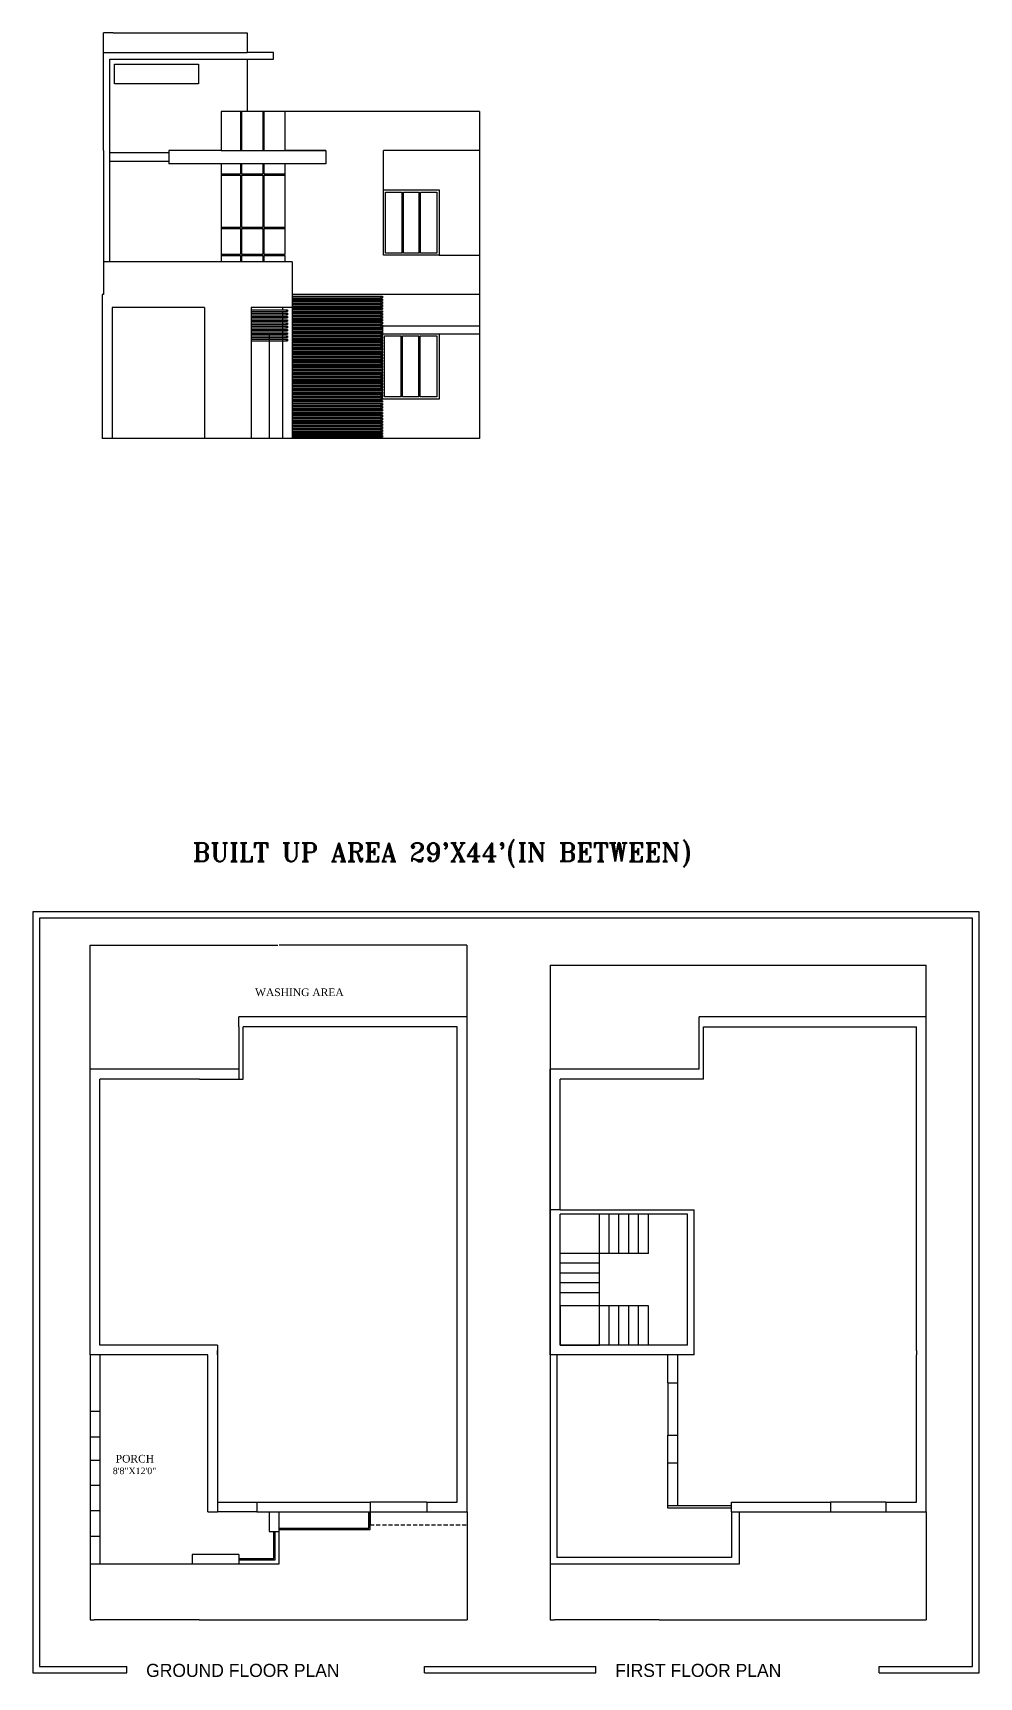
# Model space of a CAD drawing. Header units: inches. Extents: x 294 to 3338, y 216 to 2672.
# Drawn here: x 294 to 1163, y 216 to 1724 of the extents above; entities that cross this region are included whole.
import ezdxf

# ---------------------------------------------------------------- set-up
doc = ezdxf.new("R2010")
doc.units = ezdxf.units.IN
doc.header["$PDMODE"] = 35
doc.linetypes.add('HIDDEN2', pattern=[0.1875, 0.125, -0.0625])
doc.styles.get("Standard").update_dxf_attribs({"font": 'arial.ttf'})
doc.dimstyles.get("Standard").update_dxf_attribs({"dimtxt": 0.18, "dimasz": 0.18, "dimexe": 0.18, "dimexo": 0.0625, "dimgap": 0.09, "dimtad": 0, "dimtih": 1, "dimtoh": 1, "dimdec": 4, "dimzin": 0, "dimdsep": 46, "dimtxsty": 'Standard', "dimcen": 0.09, "dimadec": 0, "dimazin": 0, "dimtfac": 1, "dimtdec": 4, "dimtofl": 0, "dimtmove": 0, "dimatfit": 3, "dimfxl": 1, "dimtolj": 1, "dimtzin": 0, "dimarcsym": 0})

# ---------------------------------------------------------------- blocks, each defined once
blk = doc.blocks.new('*D4')
at = {"color": 0, "lineweight": -2, "transparency": 16777216}
for p, q in [((346.7, 773.3), (346.7, 887.2)), ((346.9, 887), (519.1, 887)), ((692.5, 887), (520.3, 887)), ((692.7, 868.9), (692.7, 887.2))]:
    blk.add_line(p, q, dxfattribs=at)
at = {"color": 0, "transparency": 16777216}
for points in [[(346.9, 887.1), (346.9, 887), (346.7, 887)], [(692.5, 887.1), (692.5, 887), (692.7, 887)]]:
    blk.add_solid(points, dxfattribs=at)
at = {"layer": 'Defpoints', "color": 0, "transparency": 16777216}
for p in [(346.7, 887), (692.7, 868.9), (346.7, 773.3)]:
    blk.add_point(p, dxfattribs=at)
at = {"color": 0, "transparency": 16777216, "insert": (519.7, 887), "char_height": 0.18, "attachment_point": 5}
blk.add_mtext('\\A1;346.0000', dxfattribs=at)

msp = doc.modelspace()

# ---------------------------------------------------------------- linework, layer by layer
for p, q in [((358.91006, 1616.02566), (358.91006, 1724.02566)), ((367.91006, 1724.02566), (358.91006, 1724.02566)), ((367.91006, 1724.02566), (490.91006, 1724.02566)), ((490.91006, 1724.02566), (490.91006, 1706.02566)), ((358.91006, 1706.02566), (490.91006, 1706.02566)), ((514.91006, 1706.02566), (490.91006, 1706.02566)), ((514.91006, 1700.02566), (514.91006, 1706.02566)), ((364.91006, 1514.02566), (364.91006, 1700.02566)), ((364.91006, 1700.02566), (490.91006, 1700.02566)), ((490.91006, 1700.02566), (514.91006, 1700.02566)), ((490.91006, 1700.02566), (490.91006, 1652.02566)), ((466.91006, 1652.02566), (466.91006, 1616.02566)), ((703.91006, 1652.02566), (466.91006, 1652.02566)), ((484.66163, 1652.02566), (484.66163, 1616.02566)), ((485.56859, 1652.02566), (485.56859, 1616.02566)), ((505.28306, 1652.02566), (505.28306, 1616.02566)), ((506.27808, 1652.02566), (506.27808, 1616.02566)), ((525.2829, 1652.02566), (525.2829, 1616.02566)), ((703.91006, 1652.02566), (703.91006, 1484.02566)), ((358.91006, 1616.02566), (358.91006, 1514.02566)), ((418.91006, 1614.02566), (364.91006, 1614.02566)), ((466.91006, 1616.02566), (418.91006, 1616.02566)), ((418.91006, 1616.02566), (418.91006, 1604.02566)), ((466.91006, 1616.02566), (562.91006, 1616.02566)), ((562.91006, 1616.02566), (525.2829, 1616.02566)), ((562.91006, 1616.02566), (562.91006, 1604.02566)), ((703.91006, 1616.02566), (615.91006, 1616.02566)), ((615.91006, 1580.02566), (615.91006, 1616.02566)), ((418.91006, 1606.02566), (364.91006, 1606.02566)), ((466.91006, 1604.02566), (418.91006, 1604.02566)), ((562.91006, 1604.02566), (466.91006, 1604.02566)), ((466.91006, 1604.02566), (466.91006, 1521.02566)), ((484.66163, 1604.02566), (484.66163, 1594.5846)), ((485.56859, 1604.02566), (485.56859, 1594.5846)), ((505.28306, 1604.02566), (505.28306, 1594.5846)), ((506.27808, 1604.02566), (506.27808, 1594.5846)), ((525.2829, 1604.02566), (525.2829, 1521.02566)), ((466.91006, 1594.5846), (484.66163, 1594.5846)), ((466.91006, 1593.42949), (484.66163, 1593.42949)), ((484.66163, 1593.42949), (484.66163, 1545.68285)), ((485.56859, 1594.5846), (505.28306, 1594.5846)), ((485.56859, 1593.42949), (505.28306, 1593.42949)), ((485.56859, 1593.42949), (485.56859, 1545.68285)), ((505.28306, 1593.42949), (505.28306, 1545.68285)), ((506.27808, 1594.5846), (525.2829, 1594.5846)), ((506.27808, 1593.42949), (506.27808, 1545.68285)), ((506.27808, 1593.42949), (525.2829, 1593.42949)), ((617.91006, 1578.02566), (632.97673, 1578.02566)), ((617.91006, 1522.02566), (617.91006, 1578.02566)), ((632.97673, 1522.02566), (632.97673, 1578.02566)), ((634.17673, 1522.02566), (634.17673, 1578.02566)), ((634.17673, 1578.02566), (648.64339, 1578.02566)), ((648.64339, 1522.02566), (648.64339, 1578.02566)), ((649.84339, 1522.02566), (649.84339, 1578.02566)), ((649.84339, 1578.02566), (664.91006, 1578.02566)), ((664.91006, 1578.02566), (664.91006, 1522.02566)), ((466.91006, 1545.68285), (484.66163, 1545.68285)), ((466.91006, 1544.52774), (484.66163, 1544.52774)), ((484.66163, 1544.52774), (484.66163, 1521.02566)), ((485.56859, 1545.68285), (505.28306, 1545.68285)), ((485.56859, 1544.52774), (505.28306, 1544.52774)), ((485.56859, 1544.52774), (485.56859, 1521.02566)), ((505.28306, 1544.52774), (505.28306, 1521.02566)), ((506.27808, 1545.68285), (525.2829, 1545.68285)), ((506.27808, 1544.52774), (525.2829, 1544.52774)), ((506.27808, 1544.52774), (506.27808, 1521.02566)), ((358.91006, 1518.02566), (358.91006, 1484.02566)), ((532.2829, 1514.02566), (358.91006, 1514.02566)), ((466.91006, 1521.02566), (466.91006, 1519.75764)), ((466.91006, 1521.02566), (484.66163, 1521.02566)), ((466.91006, 1519.75764), (466.91006, 1514.02566)), ((466.91006, 1519.75764), (484.66163, 1519.75764)), ((484.66163, 1519.75764), (484.66163, 1514.02566)), ((485.56859, 1521.02566), (505.28306, 1521.02566)), ((485.56859, 1519.75764), (485.56859, 1514.02566)), ((485.56859, 1519.75764), (505.28306, 1519.75764)), ((505.28306, 1519.75764), (505.28306, 1514.02566)), ((506.27808, 1521.02566), (525.2829, 1521.02566)), ((506.27808, 1519.75764), (506.27808, 1514.02566)), ((506.27808, 1519.75764), (525.2829, 1519.75764)), ((525.2829, 1519.75764), (525.2829, 1521.02566)), ((525.2829, 1519.75764), (525.2829, 1514.02566)), ((525.2829, 1518.02566), (525.2829, 1514.02566)), ((532.2829, 1514.02566), (532.2829, 1472.02566)), ((632.97673, 1522.02566), (617.91006, 1522.02566)), ((648.64339, 1522.02566), (634.17673, 1522.02566)), ((664.91006, 1522.02566), (649.84339, 1522.02566)), ((666.91006, 1520.02566), (703.91006, 1520.02566)), ((357.91006, 1484.02566), (357.91006, 1352.02566)), ((358.91006, 1484.02566), (357.91006, 1484.02566)), ((703.91006, 1484.02566), (532.2829, 1484.02566)), ((703.91006, 1484.02566), (532.2829, 1484.02566)), ((532.2829, 1482.51309), (614.91006, 1482.51309)), ((532.2829, 1481.1001), (614.91006, 1481.1001)), ((532.2829, 1479.84801), (614.91006, 1479.84801)), ((532.2829, 1478.43501), (614.91006, 1478.43501)), ((613.58783, 1482.51309), (613.58783, 1481.1001)), ((613.58783, 1479.84801), (613.58783, 1478.43501)), ((614.91006, 1482.51309), (614.91006, 1481.1001)), ((614.91006, 1479.84801), (614.91006, 1478.43501)), ((703.91006, 1484.02566), (703.91006, 1352.02566)), ((366.91006, 1472.02566), (366.91006, 1352.02566)), ((451.75299, 1472.02566), (366.91006, 1472.02566)), ((451.75299, 1472.02566), (451.75299, 1352.02566)), ((494.45967, 1472.02566), (494.45967, 1352.02566)), ((532.2829, 1472.02566), (494.45967, 1472.02566)), ((494.45967, 1469.84078), (527.95164, 1469.84078)), ((494.45967, 1468.42778), (527.95164, 1468.42778)), ((494.45967, 1466.86455), (527.95164, 1466.86455)), ((494.45967, 1465.45155), (527.95164, 1465.45155)), ((494.45967, 1463.88832), (527.95164, 1463.88832)), ((523.2829, 1472.02566), (523.2829, 1469.84078)), ((523.2829, 1468.42778), (523.2829, 1352.02566)), ((526.62941, 1469.84078), (526.62941, 1468.42778)), ((526.62941, 1466.86455), (526.62941, 1465.45155)), ((526.62941, 1463.88832), (526.62941, 1462.47532)), ((527.95164, 1469.84078), (527.95164, 1468.42778)), ((527.95164, 1466.86455), (527.95164, 1465.45155)), ((527.95164, 1463.88832), (527.95164, 1462.47532)), ((532.2829, 1477.18292), (614.91006, 1477.18292)), ((532.2829, 1475.76992), (614.91006, 1475.76992)), ((532.2829, 1474.51783), (614.91006, 1474.51783)), ((532.2829, 1473.10484), (614.91006, 1473.10484)), ((532.2829, 1472.02566), (532.2829, 1352.02566)), ((532.2829, 1471.85274), (614.91006, 1471.85274)), ((532.2829, 1470.43975), (614.91006, 1470.43975)), ((532.2829, 1469.18765), (614.91006, 1469.18765)), ((532.2829, 1467.77466), (614.91006, 1467.77466)), ((532.2829, 1466.52257), (614.91006, 1466.52257)), ((532.2829, 1465.10957), (614.91006, 1465.10957)), ((532.2829, 1463.85748), (614.91006, 1463.85748)), ((613.58783, 1477.18292), (613.58783, 1475.76992)), ((613.58783, 1474.51783), (613.58783, 1473.10484)), ((613.58783, 1471.85274), (613.58783, 1470.43975)), ((613.58783, 1469.18765), (613.58783, 1467.77466)), ((613.58783, 1466.52257), (613.58783, 1465.10957)), ((613.58783, 1463.85748), (613.58783, 1462.44448)), ((614.91006, 1477.18292), (614.91006, 1475.76992)), ((614.91006, 1474.51783), (614.91006, 1473.10484)), ((614.91006, 1471.85274), (614.91006, 1470.43975)), ((614.91006, 1469.18765), (614.91006, 1467.77466)), ((614.91006, 1466.52257), (614.91006, 1465.10957)), ((614.91006, 1463.85748), (614.91006, 1462.44448)), ((494.45967, 1462.47532), (527.95164, 1462.47532)), ((494.45967, 1460.91209), (527.95164, 1460.91209)), ((494.45967, 1459.49909), (527.95164, 1459.49909)), ((494.45967, 1457.93586), (527.95164, 1457.93586)), ((494.45967, 1456.52286), (527.95164, 1456.52286)), ((494.45967, 1454.95963), (527.95164, 1454.95963)), ((494.45967, 1453.54663), (527.95164, 1453.54663)), ((494.45967, 1451.9834), (527.95164, 1451.9834)), ((494.45967, 1450.5704), (527.95164, 1450.5704)), ((494.45967, 1449.00717), (527.95164, 1449.00717)), ((510.91006, 1448.02566), (494.45967, 1448.02566)), ((510.91006, 1448.02566), (510.91006, 1352.02566)), ((510.91006, 1448.02566), (510.91006, 1352.02566)), ((526.62941, 1460.91209), (526.62941, 1459.49909)), ((526.62941, 1457.93586), (526.62941, 1456.52286)), ((526.62941, 1454.95963), (526.62941, 1453.54663)), ((526.62941, 1451.9834), (526.62941, 1450.5704)), ((526.62941, 1449.00717), (526.62941, 1447.59417)), ((527.95164, 1460.91209), (527.95164, 1459.49909)), ((527.95164, 1457.93586), (527.95164, 1456.52286)), ((527.95164, 1454.95963), (527.95164, 1453.54663)), ((527.95164, 1451.9834), (527.95164, 1450.5704)), ((527.95164, 1449.00717), (527.95164, 1447.59417)), ((532.2829, 1462.44448), (614.91006, 1462.44448)), ((532.2829, 1461.19239), (614.91006, 1461.19239)), ((532.2829, 1459.7794), (614.91006, 1459.7794)), ((532.2829, 1458.5273), (614.91006, 1458.5273)), ((532.2829, 1457.11431), (614.91006, 1457.11431)), ((532.2829, 1455.86222), (614.91006, 1455.86222)), ((532.2829, 1454.44922), (614.91006, 1454.44922)), ((532.2829, 1453.19713), (614.91006, 1453.19713)), ((532.2829, 1451.78413), (614.91006, 1451.78413)), ((532.2829, 1450.53204), (614.91006, 1450.53204)), ((532.2829, 1449.11904), (614.91006, 1449.11904)), ((613.58783, 1461.19239), (613.58783, 1459.7794)), ((613.58783, 1458.5273), (613.58783, 1457.11431)), ((613.58783, 1455.86222), (613.58783, 1454.44922)), ((613.58783, 1453.19713), (613.58783, 1451.78413)), ((613.58783, 1450.53204), (613.58783, 1449.11904)), ((614.91006, 1461.19239), (614.91006, 1459.7794)), ((614.91006, 1458.5273), (614.91006, 1457.11431)), ((614.91006, 1455.86222), (614.91006, 1454.44922)), ((703.91006, 1455.07306), (614.91006, 1455.07306)), ((614.91006, 1455.07306), (614.91006, 1448.02566)), ((614.91006, 1453.19713), (614.91006, 1451.78413)), ((614.91006, 1450.53204), (614.91006, 1449.11904)), ((614.91006, 1448.02566), (703.91006, 1448.02566)), ((494.45967, 1447.59417), (527.95164, 1447.59417)), ((494.45967, 1446.03094), (527.95164, 1446.03094)), ((494.45967, 1444.61794), (527.95164, 1444.61794)), ((494.45967, 1443.05471), (527.95164, 1443.05471)), ((494.45967, 1441.64171), (527.95164, 1441.64171)), ((526.62941, 1446.03094), (526.62941, 1444.61794)), ((526.62941, 1443.05471), (526.62941, 1441.64171)), ((527.95164, 1446.03094), (527.95164, 1444.61794)), ((527.95164, 1443.05471), (527.95164, 1441.64171)), ((532.2829, 1447.86695), (614.91006, 1447.86695)), ((532.2829, 1446.45396), (614.91006, 1446.45396)), ((532.2829, 1445.20186), (614.91006, 1445.20186)), ((532.2829, 1443.78887), (614.91006, 1443.78887)), ((532.2829, 1442.53678), (614.91006, 1442.53678)), ((532.2829, 1441.12378), (614.91006, 1441.12378)), ((532.2829, 1439.87169), (614.91006, 1439.87169)), ((532.2829, 1438.45869), (614.91006, 1438.45869)), ((532.2829, 1437.2066), (614.91006, 1437.2066)), ((532.2829, 1435.79361), (614.91006, 1435.79361)), ((532.2829, 1434.54151), (614.91006, 1434.54151)), ((532.2829, 1433.12852), (614.91006, 1433.12852)), ((613.58783, 1447.86695), (613.58783, 1446.45396)), ((613.58783, 1445.20186), (613.58783, 1443.78887)), ((613.58783, 1442.53678), (613.58783, 1441.12378)), ((613.58783, 1439.87169), (613.58783, 1438.45869)), ((613.58783, 1437.2066), (613.58783, 1435.79361)), ((613.58783, 1434.54151), (613.58783, 1433.12852)), ((614.91006, 1447.86695), (614.91006, 1446.45396)), ((614.91006, 1445.20186), (614.91006, 1443.78887)), ((614.91006, 1442.53678), (614.91006, 1441.12378)), ((614.91006, 1439.87169), (614.91006, 1438.45869)), ((614.91006, 1437.2066), (614.91006, 1435.79361)), ((614.91006, 1434.54151), (614.91006, 1433.12852)), ((616.91006, 1446.02566), (632.31006, 1446.02566)), ((616.91006, 1390.02566), (616.91006, 1446.02566)), ((632.31006, 1390.02566), (632.31006, 1446.02566)), ((633.51006, 1390.02566), (633.51006, 1446.02566)), ((633.51006, 1446.02566), (648.31006, 1446.02566)), ((648.31006, 1390.02566), (648.31006, 1446.02566)), ((649.51006, 1390.02566), (649.51006, 1446.02566)), ((649.51006, 1446.02566), (664.91006, 1446.02566)), ((664.91006, 1446.02566), (664.91006, 1390.02566)), ((532.2829, 1431.87643), (614.91006, 1431.87643)), ((532.2829, 1430.46343), (614.91006, 1430.46343)), ((532.2829, 1429.21134), (614.91006, 1429.21134)), ((532.2829, 1427.79834), (614.91006, 1427.79834)), ((532.2829, 1426.54625), (614.91006, 1426.54625)), ((532.2829, 1425.13325), (614.91006, 1425.13325)), ((532.2829, 1423.88116), (614.91006, 1423.88116)), ((532.2829, 1422.46817), (614.91006, 1422.46817)), ((532.2829, 1421.21607), (614.91006, 1421.21607)), ((532.2829, 1419.80308), (614.91006, 1419.80308)), ((532.2829, 1418.55099), (614.91006, 1418.55099)), ((613.58783, 1431.87643), (613.58783, 1430.46343)), ((613.58783, 1429.21134), (613.58783, 1427.79834)), ((613.58783, 1426.54625), (613.58783, 1425.13325)), ((613.58783, 1423.88116), (613.58783, 1422.46817)), ((613.58783, 1421.21607), (613.58783, 1419.80308)), ((613.58783, 1418.55099), (613.58783, 1417.13799)), ((614.91006, 1431.87643), (614.91006, 1430.46343)), ((614.91006, 1429.21134), (614.91006, 1427.79834)), ((614.91006, 1426.54625), (614.91006, 1425.13325)), ((614.91006, 1423.88116), (614.91006, 1422.46817)), ((614.91006, 1421.21607), (614.91006, 1419.80308)), ((614.91006, 1418.55099), (614.91006, 1417.13799)), ((614.91006, 1417.13799), (532.2829, 1417.13799)), ((532.2829, 1415.8859), (614.91006, 1415.8859)), ((532.2829, 1414.4729), (614.91006, 1414.4729)), ((532.2829, 1413.22081), (614.91006, 1413.22081)), ((532.2829, 1411.80781), (614.91006, 1411.80781)), ((532.2829, 1410.55572), (614.91006, 1410.55572)), ((532.2829, 1409.14273), (614.91006, 1409.14273)), ((532.2829, 1407.89063), (614.91006, 1407.89063)), ((532.2829, 1406.47764), (614.91006, 1406.47764)), ((532.2829, 1405.22555), (614.91006, 1405.22555)), ((532.2829, 1403.81255), (614.91006, 1403.81255)), ((613.58783, 1415.8859), (613.58783, 1414.4729)), ((613.58783, 1413.22081), (613.58783, 1411.80781)), ((613.58783, 1410.55572), (613.58783, 1409.14273)), ((613.58783, 1407.89063), (613.58783, 1406.47764)), ((613.58783, 1405.22555), (613.58783, 1403.81255)), ((614.91006, 1415.8859), (614.91006, 1414.4729)), ((614.91006, 1413.22081), (614.91006, 1411.80781)), ((614.91006, 1410.55572), (614.91006, 1409.14273)), ((614.91006, 1407.89063), (614.91006, 1406.47764)), ((614.91006, 1405.22555), (614.91006, 1403.81255)), ((532.2829, 1402.56046), (614.91006, 1402.56046)), ((532.2829, 1401.14746), (614.91006, 1401.14746)), ((532.2829, 1399.89537), (614.91006, 1399.89537)), ((532.2829, 1398.48238), (614.91006, 1398.48238)), ((532.2829, 1397.23028), (614.91006, 1397.23028)), ((532.2829, 1395.81729), (614.91006, 1395.81729)), ((532.2829, 1394.5652), (614.91006, 1394.5652)), ((532.2829, 1393.1522), (614.91006, 1393.1522)), ((532.2829, 1391.90011), (614.91006, 1391.90011)), ((532.2829, 1390.48711), (614.91006, 1390.48711)), ((532.2829, 1389.23502), (614.91006, 1389.23502)), ((532.2829, 1387.82202), (614.91006, 1387.82202)), ((613.58783, 1402.56046), (613.58783, 1401.14746)), ((613.58783, 1399.89537), (613.58783, 1398.48238)), ((613.58783, 1397.23028), (613.58783, 1395.81729)), ((613.58783, 1394.5652), (613.58783, 1393.1522)), ((613.58783, 1391.90011), (613.58783, 1390.48711)), ((613.58783, 1389.23502), (613.58783, 1387.82202)), ((614.91006, 1402.56046), (614.91006, 1401.14746)), ((614.91006, 1399.89537), (614.91006, 1398.48238)), ((614.91006, 1397.23028), (614.91006, 1395.81729)), ((614.91006, 1394.5652), (614.91006, 1393.1522)), ((614.91006, 1391.90011), (614.91006, 1390.48711)), ((614.91006, 1389.23502), (614.91006, 1387.82202)), ((632.31006, 1390.02566), (616.91006, 1390.02566)), ((648.31006, 1390.02566), (633.51006, 1390.02566)), ((664.91006, 1390.02566), (649.51006, 1390.02566)), ((532.2829, 1386.56993), (614.91006, 1386.56993)), ((614.91006, 1385.15694), (532.2829, 1385.15694)), ((532.2829, 1383.90484), (614.91006, 1383.90484)), ((532.2829, 1382.49185), (614.91006, 1382.49185)), ((532.2829, 1381.23976), (614.91006, 1381.23976)), ((532.2829, 1379.82676), (614.91006, 1379.82676)), ((532.2829, 1378.57467), (614.91006, 1378.57467)), ((532.2829, 1377.16167), (614.91006, 1377.16167)), ((532.2829, 1375.90958), (614.91006, 1375.90958)), ((532.2829, 1374.49659), (614.91006, 1374.49659)), ((532.2829, 1373.24449), (614.91006, 1373.24449)), ((613.58783, 1386.56993), (613.58783, 1385.15694)), ((613.58783, 1383.90484), (613.58783, 1382.49185)), ((613.58783, 1381.23976), (613.58783, 1379.82676)), ((613.58783, 1378.57467), (613.58783, 1377.16167)), ((613.58783, 1375.90958), (613.58783, 1374.49659)), ((613.58783, 1373.24449), (613.58783, 1371.8315)), ((614.91006, 1386.56993), (614.91006, 1385.15694)), ((614.91006, 1383.90484), (614.91006, 1382.49185)), ((614.91006, 1381.23976), (614.91006, 1379.82676)), ((614.91006, 1378.57467), (614.91006, 1377.16167)), ((614.91006, 1375.90958), (614.91006, 1374.49659)), ((614.91006, 1373.24449), (614.91006, 1371.8315)), ((532.2829, 1371.8315), (614.91006, 1371.8315)), ((532.2829, 1370.5794), (614.91006, 1370.5794)), ((532.2829, 1369.16641), (614.91006, 1369.16641)), ((532.2829, 1367.91432), (614.91006, 1367.91432)), ((532.2829, 1366.50132), (614.91006, 1366.50132)), ((532.2829, 1365.24923), (614.91006, 1365.24923)), ((532.2829, 1363.83623), (614.91006, 1363.83623)), ((532.2829, 1362.58414), (614.91006, 1362.58414)), ((532.2829, 1361.17115), (614.91006, 1361.17115)), ((532.2829, 1359.91905), (614.91006, 1359.91905)), ((532.2829, 1358.50606), (614.91006, 1358.50606)), ((613.58783, 1370.5794), (613.58783, 1369.16641)), ((613.58783, 1367.91432), (613.58783, 1366.50132)), ((613.58783, 1365.24923), (613.58783, 1363.83623)), ((613.58783, 1362.58414), (613.58783, 1361.17115)), ((613.58783, 1359.91905), (613.58783, 1358.50606)), ((614.91006, 1370.5794), (614.91006, 1369.16641)), ((614.91006, 1367.91432), (614.91006, 1366.50132)), ((614.91006, 1365.24923), (614.91006, 1363.83623)), ((614.91006, 1362.58414), (614.91006, 1361.17115)), ((614.91006, 1359.91905), (614.91006, 1358.50606)), ((703.91006, 1352.02566), (357.91006, 1352.02566)), ((532.2829, 1357.25397), (614.91006, 1357.25397)), ((532.2829, 1355.84097), (614.91006, 1355.84097)), ((532.2829, 1354.58888), (614.91006, 1354.58888)), ((614.91006, 1353.17588), (532.2829, 1353.17588)), ((613.58783, 1357.25397), (613.58783, 1355.84097)), ((613.58783, 1354.58888), (613.58783, 1353.17588)), ((614.91006, 1357.25397), (614.91006, 1355.84097)), ((614.91006, 1354.58888), (614.91006, 1353.17588)), ((692.67708, 367.28052), (692.67708, 868.86941)), ((769.0209, 868.86941), (1114.0209, 868.86941)), ((1114.0209, 367.28052), (1114.0209, 868.86941)), ((510.17708, 821.28052), (483.17708, 821.28052)), ((483.17708, 812.28052), (483.17708, 821.28052)), ((692.67708, 821.28052), (483.17708, 821.28052)), ((905.5209, 812.28052), (905.5209, 821.28052)), ((1114.0209, 821.28052), (905.5209, 821.28052)), ((483.17708, 812.28052), (483.17708, 764.28052)), ((683.67708, 812.28052), (487.17708, 812.28052)), ((487.17708, 764.28052), (487.17708, 812.28052)), ((683.67708, 376.28052), (683.67708, 812.28052)), ((905.5209, 773.28052), (905.5209, 812.28052)), ((909.5209, 764.28052), (909.5209, 812.28052)), ((909.5209, 812.28052), (956.5209, 812.28052)), ((956.5209, 812.28052), (1105.0209, 812.28052)), ((1105.0209, 644.28052), (1105.0209, 812.28052)), ((483.17708, 773.28052), (346.67708, 773.28052)), ((346.67708, 511.28052), (346.67708, 773.28052)), ((905.5209, 773.28052), (769.0209, 773.28052)), ((769.0209, 511.28052), (769.0209, 773.28052)), ((447.17708, 764.28052), (355.67708, 764.28052)), ((355.67708, 520.28052), (355.67708, 764.28052)), ((447.17708, 764.28052), (487.17708, 764.28052)), ((909.5209, 764.28052), (778.0209, 764.28052)), ((778.0209, 644.28052), (778.0209, 764.28052)), ((778.0209, 644.28052), (769.0209, 644.28052)), ((778.0209, 644.28052), (901.0209, 644.28052)), ((778.0209, 520.28052), (778.0209, 640.28052)), ((895.0209, 640.28052), (778.0209, 640.28052)), ((895.0209, 520.28052), (895.0209, 640.28052)), ((901.0209, 511.28052), (901.0209, 644.28052)), ((1105.0209, 640.28052), (1105.0209, 644.28052)), ((1105.0209, 515.28052), (1105.0209, 640.28052)), ((778.0209, 556.28052), (778.0209, 520.28052)), ((463.67708, 520.28052), (355.67708, 520.28052)), ((463.67708, 520.28052), (463.67708, 367.28052)), ((463.67708, 511.28052), (463.67708, 515.28052)), ((895.0209, 520.28052), (778.0209, 520.28052)), ((778.0209, 520.28052), (814.0209, 520.28052)), ((1105.0209, 515.28052), (1105.0209, 511.28052)), ((454.67708, 511.28052), (346.67708, 511.28052)), ((454.67708, 367.28052), (454.67708, 511.28052)), ((901.0209, 511.28052), (769.0209, 511.28052)), ((877.0209, 485.78052), (877.0209, 511.28052)), ((886.0209, 485.78052), (886.0209, 511.28052)), ((1105.0209, 376.28052), (1105.0209, 511.28052)), ((877.0209, 485.78052), (886.0209, 485.78052)), ((346.67708, 459.52374), (355.67708, 459.52374)), ((877.0209, 412.28052), (877.0209, 437.78052)), ((877.0209, 437.78052), (886.0209, 437.78052)), ((886.0209, 372.78052), (886.0209, 437.78052)), ((346.67708, 436.23801), (355.67708, 436.23801)), ((346.67708, 414.60061), (355.67708, 414.60061)), ((877.0209, 412.28052), (886.0209, 412.28052)), ((346.67708, 391.66966), (355.67708, 391.66966)), ((346.67708, 368.49614), (355.67708, 368.49614)), ((454.67708, 367.28052), (463.67708, 367.28052)), ((463.67708, 376.28052), (603.67708, 376.28052)), ((499.67708, 376.28052), (499.67708, 367.28052)), ((499.67708, 367.28052), (603.67708, 367.28052)), ((511.04992, 367.28052), (511.04992, 349.28052)), ((520.04992, 367.28052), (520.04992, 343.28052)), ((520.04992, 367.28052), (520.04992, 319.28052)), ((603.67708, 376.28052), (603.67708, 367.28052)), ((603.67708, 367.28052), (603.67708, 355.28052)), ((655.67708, 376.28052), (683.67708, 376.28052)), ((655.67708, 376.28052), (655.67708, 367.28052)), ((655.67708, 367.28052), (692.67708, 367.28052)), ((692.67708, 367.28052), (692.67708, 268.28052)), ((877.0209, 370.78052), (877.0209, 376.28052)), ((935.39373, 372.78052), (877.0209, 372.78052)), ((935.39373, 370.78052), (877.0209, 370.78052)), ((935.39373, 376.28052), (1026.0209, 376.28052)), ((935.39373, 367.28052), (935.39373, 376.28052)), ((935.39373, 367.28052), (1026.0209, 367.28052)), ((935.39373, 367.28052), (935.39373, 325.28052)), ((942.39373, 367.28052), (942.39373, 343.28052)), ((942.39373, 367.28052), (942.39373, 319.28052)), ((1026.0209, 376.28052), (1026.0209, 367.28052)), ((1077.0209, 376.28052), (1105.0209, 376.28052)), ((1077.0209, 376.28052), (1077.0209, 367.28052)), ((1077.0209, 367.28052), (1114.0209, 367.28052)), ((1114.0209, 367.28052), (1114.0209, 268.28052)), ((511.04992, 349.28052), (520.04992, 349.28052)), ((346.67708, 345.04835), (355.67708, 345.04835)), ((520.04992, 319.28052), (346.67708, 319.28052)), ((454.67708, 328.28052), (440.52001, 328.28052)), ((440.52001, 328.28052), (440.52001, 319.28052)), ((483.22669, 328.28052), (454.67708, 328.28052)), ((483.22669, 328.28052), (483.22669, 319.28052)), ((772.0209, 319.28052), (769.0209, 319.28052)), ((941.39373, 319.28052), (772.0209, 319.28052)), ((942.39373, 319.28052), (773.0209, 319.28052)), ((935.39373, 325.28052), (775.0209, 325.28052)), ((346.67708, 268.28052), (350.67708, 268.28052)), ((446.67708, 268.28052), (350.67708, 268.28052)), ((446.67708, 268.28052), (692.67708, 268.28052)), ((769.0209, 268.28052), (773.0209, 268.28052)), ((869.0209, 268.28052), (773.0209, 268.28052)), ((869.0209, 268.28052), (1114.0209, 268.28052))]:
    msp.add_line(p, q)
at = {"color": 132, "true_color": 0x00b7df}
for p, q in [((294.23137, 917.83287), (294.23137, 219.53441)), ((1162.51974, 917.83287), (294.23137, 917.83287)), ((300.23137, 911.83287), (300.23137, 225.53441)), ((1156.51974, 911.83287), (300.23137, 911.83287)), ((1156.51974, 225.53441), (1156.51974, 911.83287)), ((1162.51974, 219.53441), (1162.51974, 917.83287)), ((294.23137, 219.53441), (380.41285, 219.53441)), ((300.23137, 225.53441), (380.41285, 225.53441)), ((380.41285, 219.53441), (380.41285, 225.53441)), ((653.48891, 225.53441), (810.71453, 225.53441)), ((653.48891, 219.53441), (653.48891, 225.53441)), ((653.48891, 219.53441), (810.71453, 219.53441)), ((810.71453, 219.53441), (810.71453, 225.53441)), ((1070.91832, 225.53441), (1156.51974, 225.53441)), ((1070.91832, 219.53441), (1070.91832, 225.53441)), ((1070.91832, 219.53441), (1162.51974, 219.53441))]:
    msp.add_line(p, q, dxfattribs=at)
at = {"extrusion": (0, -1, 0)}
for p, q in [((769.0209, 868.86941), (769.0209, 268.28052)), ((346.67708, 511.28052), (346.67708, 268.28052)), ((355.67708, 511.28052), (355.67708, 319.28052)), ((775.0209, 511.28052), (775.0209, 325.28052))]:
    msp.add_line(p, q, dxfattribs=at)
at = {"color": 4}
for p, q in [((814.0209, 520.28052), (814.0209, 640.28052)), ((823.0209, 604.28052), (823.0209, 640.28052)), ((832.0209, 604.28052), (832.0209, 640.28052)), ((841.0209, 604.28052), (841.0209, 640.28052)), ((850.0209, 604.28052), (850.0209, 640.28052)), ((859.0209, 604.28052), (859.0209, 640.28052)), ((859.0209, 604.28052), (778.0209, 604.28052)), ((814.0209, 595.28052), (778.0209, 595.28052)), ((814.0209, 586.28052), (778.0209, 586.28052)), ((814.0209, 577.28052), (778.0209, 577.28052)), ((814.0209, 568.28052), (778.0209, 568.28052)), ((859.0209, 556.28052), (778.0209, 556.28052)), ((823.0209, 520.28052), (823.0209, 556.28052)), ((832.0209, 520.28052), (832.0209, 556.28052)), ((841.0209, 520.28052), (841.0209, 556.28052)), ((850.0209, 520.28052), (850.0209, 556.28052)), ((859.0209, 520.28052), (859.0209, 556.28052))]:
    msp.add_line(p, q, dxfattribs=at)
at = {"color": 30, "true_color": 0xff6d34}
for p, q in [((877.0209, 485.78052), (877.0209, 437.78052)), ((886.0209, 437.78052), (886.0209, 485.78052)), ((655.67708, 376.28052), (603.67708, 376.28052)), ((603.67708, 367.28052), (655.67708, 367.28052)), ((1077.0209, 376.28052), (1026.0209, 376.28052)), ((1026.0209, 367.28052), (1077.0209, 367.28052))]:
    msp.add_line(p, q, dxfattribs=at)
at = {"color": 163, "true_color": 0x7e87d7}
for p, q in [((877.0209, 376.28052), (877.0209, 412.28052)), ((499.67708, 367.28052), (463.67708, 367.28052))]:
    msp.add_line(p, q, dxfattribs=at)
at = {"color": 2}
for p, q in [((602.47708, 352.20072), (602.47708, 367.28052)), ((603.67708, 351.00072), (603.67708, 367.28052)), ((515.40359, 324.38052), (515.40359, 349.28052)), ((516.60359, 323.18052), (516.60359, 349.28052)), ((520.04992, 352.20072), (602.47708, 352.20072)), ((520.04992, 351.00072), (603.67708, 351.00072)), ((483.22669, 324.38052), (515.40359, 324.38052)), ((483.22669, 323.18052), (516.60359, 323.18052))]:
    msp.add_line(p, q, dxfattribs=at)
at = {"color": 3, "linetype": 'HIDDEN2', "ltscale": 30}
msp.add_line((603.67708, 355.28052), (692.67708, 355.28052), dxfattribs=at)
for points in [[(615.91006, 1580.02566), (666.91006, 1580.02566), (666.91006, 1520.02566), (615.91006, 1520.02566)], [(614.91006, 1448.02566), (666.91006, 1448.02566), (666.91006, 1388.02566), (614.91006, 1388.02566)]]:
    msp.add_lwpolyline(points, close=True)
at = {"color": 0}
for points in [[(369.10592, 1677.40603, 0), (369.10592, 1695.29741, 0)], [(369.10592, 1695.29741, 0), (446.31277, 1695.29741, 0)], [(369.10592, 1677.40603, 0), (369.10592, 1695.29741, 0)], [(369.10592, 1695.29741, 0), (446.31277, 1695.29741, 0)], [(446.31277, 1695.29741, 0), (446.31277, 1677.40603, 0)], [(446.31277, 1695.29741, 0), (446.31277, 1677.40603, 0)], [(446.31277, 1677.40603, 0), (369.10592, 1677.40603, 0)], [(446.31277, 1677.40603, 0), (369.10592, 1677.40603, 0)]]:
    msp.add_polyline3d(points, dxfattribs=at)

# ---------------------------------------------------------------- texts
at = {"color": 132, "true_color": 0x00b7df, "insert": (440.88899, 980.95029), "char_height": 17, "attachment_point": 1}
msp.add_mtext_dynamic_manual_height_columns("{\\Fromant|c0;\\C4;BUILT UP AREA 29'X44'(IN BETWEEN) }", width=688.8806593, gutter_width=1, heights=[0], dxfattribs=at)
at = {"color": 231, "true_color": 0xff6ab2, "char_height": 6, "width": 163.0511598, "attachment_point": 1}
for s, insert in [('{\\fGungsuh|b0|i0|c0|p18;\\H1.1667x;WASHING AREA}', (498.11777, 847.43726)), ('{\\fGungsuh|b0|i0|c0|p18;\\H1.1667x; PORCH\\P\\H0.85714x;8\'8"X12\'0"}', (367.58614, 419.54482))]:
    msp.add_mtext(s, dxfattribs=dict(at, insert=insert))
at = {"color": 30, "true_color": 0xff6d34, "char_height": 12, "width": 426.1838516, "attachment_point": 1}
for s, insert in [('{\\Fcdm|c0;GROUND FLOOR PLAN}', (398.18061, 227.84995)), ('{\\Fcdm|c0;FIRST FLOOR PLAN}', (828.50141, 227.84995))]:
    msp.add_mtext(s, dxfattribs=dict(at, insert=insert))

# ---------------------------------------------------------------- dimensions: what is measured, and where the dimension line sits
at = {"color": 132, "true_color": 0x00b7df}
dim = msp.add_linear_dim(base=(346.67708, 887.03089), p1=(692.67708, 868.86941), p2=(346.67708, 773.28052), dimstyle='Standard', dxfattribs=at)
dim.commit()
dim.dimension.update_dxf_attribs({"geometry": '*D4', "text_midpoint": (519.67708, 887.03089)})

doc.saveas('drawing.dxf')
